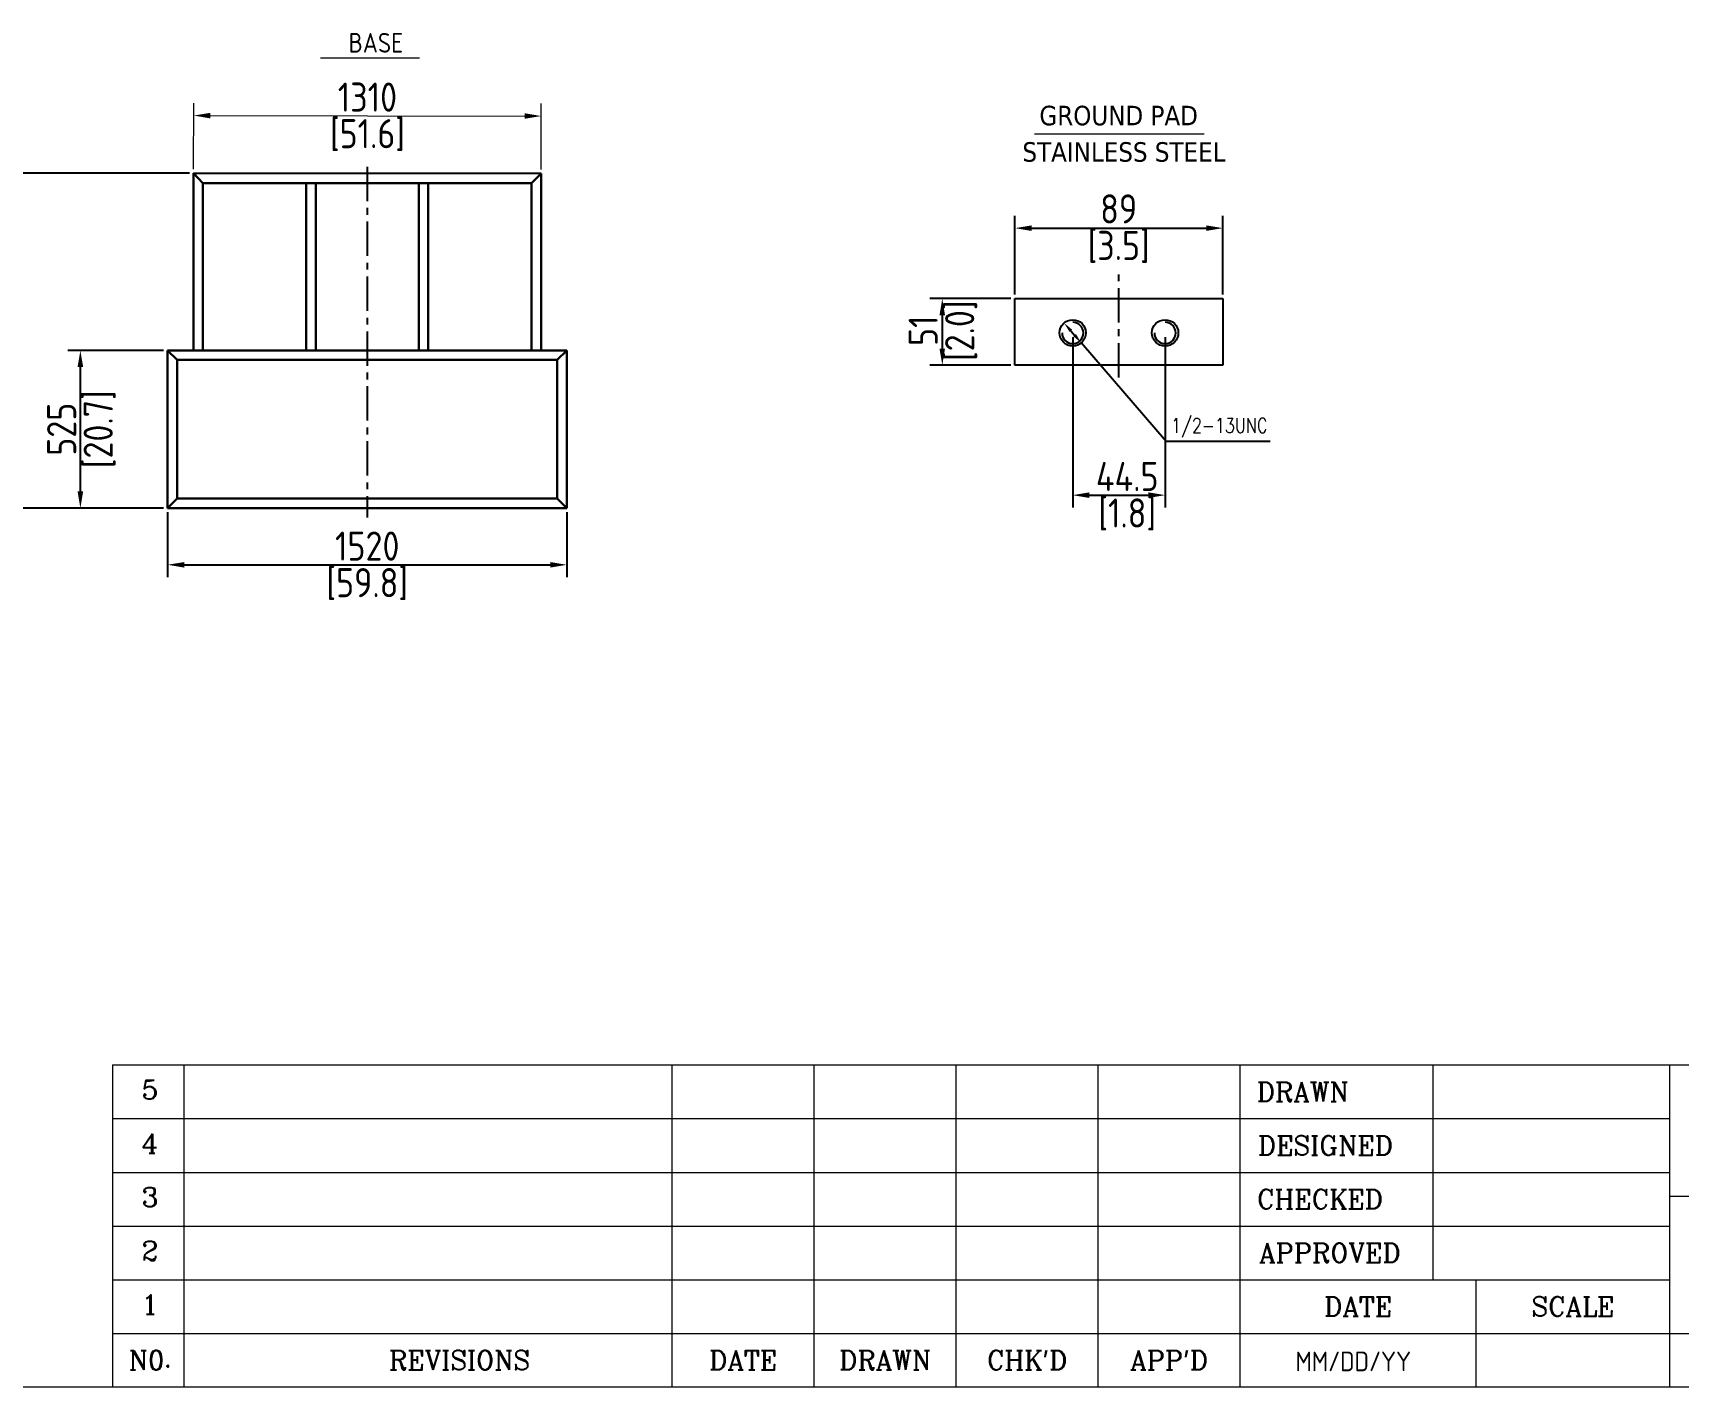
# Model space of a CAD drawing. Header units: millimetres. Extents: x 139713 to 150984, y -162976 to -156169.
# Drawn here: x 143554 to 147513, y -162976 to -159719 of the extents above; entities that cross this region are included whole.
import ezdxf
from ezdxf.enums import TextEntityAlignment as Align

# ---------------------------------------------------------------- set-up
doc = ezdxf.new("R2010")
doc.units = ezdxf.units.MM
doc.header["$LTSCALE"] = 13
doc.linetypes.add('CENTERX2', pattern=[101.6, 63.5, -12.7, 12.7, -12.7])
doc.linetypes.add('HIDDEN', pattern=[9.525, 6.35, -3.175])
doc.layers.add('1', color=4, linetype='Continuous')
doc.layers.add('粗实线', color=4, linetype='Continuous')
for name, color, linetype, lineweight in [('2细实线', 3, 'Continuous', 20), ('标注、文本', 3, 'Continuous', 25), ('铁心', 3, 'Continuous', 0)]:
    doc.layers.add(name, color=color, linetype=linetype, lineweight=lineweight)
doc.styles.add('ROMANC', font='romanc')
doc.styles.get("Standard").update_dxf_attribs({"font": 'gbenor.shx', "bigfont": 'gbcbig.shx'})
doc.styles.add('Tahoma$001', font='tahoma.ttf', dxfattribs={"height": 2.159784})
doc.dimstyles.new('1-15', dxfattribs={"dimscale": 20, "dimtxt": 3.5, "dimasz": 2, "dimexe": 1.5, "dimexo": 0.5, "dimgap": 0.5, "dimtad": 1, "dimtoh": 1, "dimdec": 1, "dimdsep": 46, "dimtxsty": 'Standard', "dimcen": 2.5, "dimclrd": 3, "dimclre": 3, "dimclrt": 3, "dimadec": 0, "dimazin": 2, "dimtfac": 1, "dimtdec": 1, "dimtmove": 0, "dimatfit": 2, "dimfxl": 1, "dimarcsym": 0})
doc.dimstyles.new('丁晓菲', dxfattribs={"dimscale": 10, "dimtxt": 3.5, "dimasz": 2.5, "dimexe": 1.5, "dimexo": 0, "dimgap": 0.5, "dimtad": 1, "dimtoh": 1, "dimtxsty": 'Standard', "dimcen": 2.5, "dimclrd": 3, "dimclre": 3, "dimclrt": 2, "dimadec": 0, "dimazin": 0, "dimtfac": 1, "dimtmove": 0, "dimatfit": 2, "dimfxl": 1.5, "dimarcsym": 0})

# ---------------------------------------------------------------- blocks, each defined once
blk = doc.blocks.new('*D505')
at = {"layer": 'Defpoints', "color": 0, "lineweight": 13, "transparency": 16777216}
for p in [(146034.1, -160416.8), (146075.6, -160464.9)]:
    blk.add_point(p, dxfattribs=at)
at = {"layer": '标注、文本', "color": 3, "lineweight": -2, "transparency": 16777216}
for p, q in [((146050.4, -160435.7), (146059.2, -160445.9)), ((146075.6, -160464.9), (146279.4, -160700.8)), ((146279.4, -160700.8), (146529.8, -160700.8))]:
    blk.add_line(p, q, dxfattribs=at)
at = {"layer": '标注、文本', "color": 3, "lineweight": 13, "transparency": 16777216}
for points in [[(146053.6, -160433), (146047.3, -160438.4), (146034.1, -160416.8)], [(146062.4, -160443.2), (146056.1, -160448.7), (146075.6, -160464.9)]]:
    blk.add_solid(points, dxfattribs=at)
at = {"layer": '标注、文本', "color": 2, "transparency": 16777216, "insert": (146407.1, -160669.2), "char_height": 35, "attachment_point": 5, "bg_fill": 3, "box_fill_scale": 1.1, "bg_fill_color": 256, "bg_fill_true_color": 13158600, "bg_fill_transparency": 0}
blk.add_mtext('{\\Fromans,gbcbig|c134;\\W0.8;1/2-13UNC}', dxfattribs=at)
blk = doc.blocks.new('*D534')
at = {"layer": 'Defpoints', "color": 0, "lineweight": 13, "transparency": 16777216}
for p in [(146416, -160188.8), (145916, -160358.3), (146416, -160358.3)]:
    blk.add_point(p, dxfattribs=at)
at = {"layer": '标注、文本', "color": 3, "lineweight": -2, "transparency": 16777216}
for p, q in [((145916, -160348.3), (145916, -160158.8)), ((146416, -160348.3), (146416, -160158.8)), ((145956, -160188.8), (146376, -160188.8))]:
    blk.add_line(p, q, dxfattribs=at)
at = {"layer": '标注、文本', "color": 3, "lineweight": 13, "transparency": 16777216}
for points in [[(145956, -160182.1), (145956, -160195.4), (145916, -160188.8)], [(146376, -160182.1), (146376, -160195.4), (146416, -160188.8)]]:
    blk.add_solid(points, dxfattribs=at)
blk = doc.blocks.new('*D535')
at = {"layer": 'Defpoints', "color": 0, "lineweight": 13, "transparency": 16777216}
for p in [(145916, -160358.3), (145741.2, -160518.3), (145916, -160518.3)]:
    blk.add_point(p, dxfattribs=at)
at = {"layer": '标注、文本', "color": 3, "lineweight": -2, "transparency": 16777216}
for p, q in [((145906, -160358.3), (145711.2, -160358.3)), ((145741.2, -160398.3), (145741.2, -160478.3)), ((145906, -160518.3), (145711.2, -160518.3))]:
    blk.add_line(p, q, dxfattribs=at)
at = {"layer": '标注、文本', "color": 3, "lineweight": 13, "transparency": 16777216}
for points in [[(145734.5, -160398.3), (145747.8, -160398.3), (145741.2, -160358.3)], [(145734.5, -160478.3), (145747.8, -160478.3), (145741.2, -160518.3)]]:
    blk.add_solid(points, dxfattribs=at)
blk = doc.blocks.new('*D536')
at = {"layer": 'Defpoints', "color": 0, "lineweight": 13, "transparency": 16777216}
for p in [(146054.8, -160440.8), (146277.1, -160440.8), (146277.1, -160831)]:
    blk.add_point(p, dxfattribs=at)
at = {"layer": '标注、文本', "color": 3, "lineweight": -2, "transparency": 16777216}
for p, q in [((146054.8, -160450.8), (146054.8, -160861)), ((146277.1, -160450.8), (146277.1, -160861)), ((146094.8, -160831), (146237.1, -160831))]:
    blk.add_line(p, q, dxfattribs=at)
at = {"layer": '标注、文本', "color": 3, "lineweight": 13, "transparency": 16777216}
for points in [[(146094.8, -160824.3), (146094.8, -160837.7), (146054.8, -160831)], [(146237.1, -160824.3), (146237.1, -160837.7), (146277.1, -160831)]]:
    blk.add_solid(points, dxfattribs=at)
blk = doc.blocks.new('*D537')
at = {"layer": 'Defpoints', "color": 0, "lineweight": 13, "transparency": 16777216}
for p in [(143668.4, -160482.8), (143878.3, -160482.8), (143878.3, -160862)]:
    blk.add_point(p, dxfattribs=at)
at = {"layer": '标注、文本', "color": 3, "lineweight": -2, "transparency": 16777216}
for p, q in [((143868.3, -160482.8), (143638.4, -160482.8)), ((143668.4, -160822), (143668.4, -160522.8)), ((143868.3, -160862), (143638.4, -160862))]:
    blk.add_line(p, q, dxfattribs=at)
at = {"layer": '标注、文本', "color": 3, "lineweight": 13, "transparency": 16777216}
for points in [[(143661.7, -160522.8), (143675.1, -160522.8), (143668.4, -160482.8)], [(143661.7, -160822), (143675.1, -160822), (143668.4, -160862)]]:
    blk.add_solid(points, dxfattribs=at)
blk = doc.blocks.new('*D538')
at = {"layer": 'Defpoints', "color": 0, "lineweight": 13, "transparency": 16777216}
for p in [(143435.2, -160056.6), (143940.8, -160056.6), (143878.3, -160862)]:
    blk.add_point(p, dxfattribs=at)
at = {"layer": '标注、文本', "color": 3, "lineweight": -2, "transparency": 16777216}
for p, q in [((143930.8, -160056.6), (143405.2, -160056.6)), ((143435.2, -160822), (143435.2, -160096.6)), ((143868.3, -160862), (143405.2, -160862))]:
    blk.add_line(p, q, dxfattribs=at)
at = {"layer": '标注、文本', "color": 3, "lineweight": 13, "transparency": 16777216}
for points in [[(143428.6, -160096.6), (143441.9, -160096.6), (143435.2, -160056.6)], [(143428.6, -160822), (143441.9, -160822), (143435.2, -160862)]]:
    blk.add_solid(points, dxfattribs=at)
blk = doc.blocks.new('*D539')
at = {"layer": 'Defpoints', "color": 0, "lineweight": 13, "transparency": 16777216}
for p in [(143878.3, -160862), (144838.3, -160862), (144838.3, -160998.5)]:
    blk.add_point(p, dxfattribs=at)
at = {"layer": '标注、文本', "color": 3, "lineweight": -2, "transparency": 16777216}
for p, q in [((143878.3, -160872), (143878.3, -161028.5)), ((144838.3, -160872), (144838.3, -161028.5)), ((143918.3, -160998.5), (144798.3, -160998.5))]:
    blk.add_line(p, q, dxfattribs=at)
at = {"layer": '标注、文本', "color": 3, "lineweight": 13, "transparency": 16777216}
for points in [[(143918.3, -160991.9), (143918.3, -161005.2), (143878.3, -160998.5)], [(144798.3, -160991.9), (144798.3, -161005.2), (144838.3, -160998.5)]]:
    blk.add_solid(points, dxfattribs=at)

msp = doc.modelspace()

# ---------------------------------------------------------------- linework, layer by layer
at = {"layer": '1', "color": 1, "linetype": 'CENTERX2', "lineweight": -3, "ltscale": 0.1}
for p, q in [((144358.308, -160040.932), (144358.308, -160884.633)), ((146165.953, -160547.66), (146165.953, -160298.896))]:
    msp.add_line(p, q, dxfattribs=at)
at = {"layer": '1'}
for p, q in [((145915.953, -160518.331), (145915.953, -160358.331)), ((145915.953, -160358.331), (146415.953, -160358.331)), ((146415.953, -160358.331), (146415.953, -160518.331)), ((146415.953, -160518.331), (145915.953, -160518.331))]:
    msp.add_line(p, q, dxfattribs=at)
for centre in [(146054.828, -160440.831), (146277.078, -160440.831)]:
    msp.add_circle(centre, 31.75, dxfattribs=at)
at = {"layer": '2细实线'}
for p, q in [((143745.334, -162201.587), (146457.225, -162201.587)), ((143745.334, -162201.587), (143745.334, -162976.348)), ((143918.364, -162976.348), (143918.364, -162201.587)), ((145091.615, -162976.348), (145091.615, -162201.587)), ((145433.026, -162976.348), (145433.026, -162201.587)), ((145774.437, -162976.348), (145774.437, -162201.587)), ((146115.848, -162976.348), (146115.848, -162201.587)), ((146457.225, -162201.587), (149556.268, -162201.587)), ((146457.225, -162976.348), (146457.225, -162201.587)), ((146922.081, -162718.094), (146922.081, -162201.587)), ((147490.239, -162201.587), (147490.239, -162976.348)), ((143745.334, -162330.714), (146457.225, -162330.714)), ((146457.225, -162330.714), (147490.239, -162330.714)), ((143745.334, -162459.84), (146457.225, -162459.84)), ((146457.225, -162459.84), (147490.239, -162459.84)), ((147490.239, -162517.116), (149556.268, -162517.116)), ((143745.334, -162588.967), (146457.225, -162588.967)), ((146457.225, -162588.967), (147490.239, -162588.967)), ((146457.225, -162847.221), (146457.225, -162588.967)), ((143745.334, -162718.094), (146457.225, -162718.094)), ((146457.225, -162718.094), (147490.239, -162718.094)), ((147025.383, -162976.348), (147025.383, -162718.094)), ((143745.334, -162847.221), (146457.225, -162847.221)), ((146457.225, -162847.221), (149556.268, -162847.221)), ((147025.383, -162847.221), (147490.239, -162847.221))]:
    msp.add_line(p, q, dxfattribs=at)
at = {"layer": '2细实线', "ltscale": 5}
msp.add_line((145774.437, -162201.587), (147662.878, -162201.587), dxfattribs=at)
at = {"layer": '2细实线', "color": 3}
msp.add_line((149556.268, -162976.348), (139713.035, -162976.348), dxfattribs=at)
at = {"layer": '标注、文本', "color": 3, "lineweight": 13}
for p, q in [((143940.831, -160046.572), (143941.051, -159888.016)), ((144776.396, -160047.727), (144776.616, -159889.171)), ((143981.009, -159918.071), (144736.574, -159919.116))]:
    msp.add_line(p, q, dxfattribs=at)
at = {"layer": '标注、文本', "color": 4, "lineweight": 30}
for p, q in [((143940.228, -160482.834), (143940.818, -160056.572)), ((143940.818, -160056.572), (144776.382, -160057.727)), ((143940.818, -160056.572), (143963.264, -160080.601)), ((143963.264, -160482.383), (143963.264, -160080.601)), ((143963.264, -160080.601), (144753.342, -160080.601)), ((144211.53, -160080.601), (144211.53, -160482.503)), ((144234.57, -160080.601), (144234.57, -160482.503)), ((144482.046, -160080.601), (144482.046, -160482.503)), ((144505.086, -160080.601), (144505.086, -160482.503)), ((144753.342, -160080.601), (144776.382, -160057.727)), ((144753.342, -160080.601), (144753.342, -160482.503)), ((144776.382, -160057.727), (144776.382, -160482.503)), ((143878.303, -160482.834), (144838.303, -160482.834)), ((143901.343, -160505.845), (143878.303, -160482.834)), ((144815.263, -160505.874), (144838.303, -160482.834)), ((143901.343, -160505.874), (143901.343, -160838.994)), ((143901.343, -160505.874), (144815.263, -160505.874)), ((143878.313, -160862.034), (143901.343, -160838.994)), ((144815.263, -160838.994), (144838.303, -160862.034))]:
    msp.add_line(p, q, dxfattribs=at)
at = {"layer": '标注、文本', "color": 3, "lineweight": 13}
for points in [[(143981.018, -159911.404), (143981, -159924.738), (143941.009, -159918.016)], [(144736.583, -159912.449), (144736.565, -159925.782), (144776.574, -159919.171)]]:
    msp.add_solid(points, dxfattribs=at)
at = {"layer": '粗实线', "lineweight": 30}
for p, q in [((143878.303, -160482.834), (143878.303, -160862.034)), ((144838.303, -160482.834), (144838.303, -160862.034)), ((144815.263, -160505.874), (144815.263, -160838.994)), ((143901.343, -160838.994), (144815.263, -160838.994)), ((143878.313, -160862.034), (144838.303, -160862.034))]:
    msp.add_line(p, q, dxfattribs=at)
at = {"layer": '铁心'}
for p, q in [((144483.786, -159780.211), (144246.287, -159780.211)), ((145963.18, -159961.751), (146370.799, -159961.751))]:
    msp.add_line(p, q, dxfattribs=at)

# ---------------------------------------------------------------- texts
at = {"layer": '2细实线', "style": 'ROMANC'}
for s, height, p in [('5', 46.486, (143835.664, -162260.97)), ('DRAWN', 46.4857, (146608.052, -162266.15)), ('4', 46.486, (143835.664, -162390.096)), ('DESIGNED', 46.4857, (146662.532, -162395.277)), ('3', 46.486, (143835.664, -162519.223)), ('CHECKED', 46.4857, (146649.365, -162524.404)), ('2', 46.486, (143835.664, -162648.35)), ('APPROVED', 46.4857, (146673.101, -162653.531)), ('1', 46.486, (143835.664, -162777.477)), ('DATE', 46.4857, (146741.304, -162782.658)), ('SCALE', 46.4857, (147257.811, -162782.658)), ('N0.', 46.4857, (143835.751, -162911.784)), ('REVISIONS', 46.4857, (144579.987, -162911.784)), ('DATE', 46.4857, (145262.32, -162911.784)), ('DRAWN', 46.4857, (145603.732, -162911.784)), ("CHK'D", 46.4857, (145945.143, -162911.784)), ("APP'D", 46.4857, (146286.537, -162911.784))]:
    msp.add_text(s, height=height, dxfattribs=at).set_placement(p, align=Align.MIDDLE)
at = {"layer": '2细实线', "linetype": 'HIDDEN', "ltscale": 57892}
msp.add_text('MM/DD/YY', height=47.211, dxfattribs=at).set_placement((146590.664, -162938.2))
at = {"layer": '标注、文本', "color": 3, "lineweight": 13, "char_height": 70, "attachment_point": 5}
for s, insert in [('1310', (144358.792, -159873.593)), ('[51.6]', (144358.792, -159965.052)), ('89', (146165.393, -160142.495)), ('[3.5]', (146165.393, -160233.954)), ('44.5', (146185.953, -160786.011)), ('[1.8]', (146185.953, -160877.469)), ('1520', (144358.303, -160953.543)), ('[59.8]', (144358.303, -161045.001))]:
    msp.add_mtext(s, dxfattribs=dict(at, insert=insert))
at = {"layer": '标注、文本', "color": 3, "lineweight": 13, "char_height": 70, "attachment_point": 5, "rotation": 90}
for s, insert in [('[2.0]', (145786.601, -160435.53)), ('51', (145695.143, -160435.53)), ('[20.7]', (143714.852, -160672.434)), ('525', (143623.394, -160672.434))]:
    msp.add_mtext(s, dxfattribs=dict(at, insert=insert))
at = {"layer": '铁心'}
msp.add_text('BASE', height=47.2491, dxfattribs=at).set_placement((144313.452, -159766.591))
at = {"layer": '铁心', "style": 'Tahoma$001'}
for s, p in [('GROUND PAD  ', (145974.755, -159941.399)), ('STAINLESS STEEL ', (145933.97, -160028.921))]:
    msp.add_text(s, height=46.95689, dxfattribs=at).set_placement(p)

# ---------------------------------------------------------------- dimensions: what is measured, and where the dimension line sits
at = {"layer": '标注、文本', "lineweight": 13}
for base, p1, p2, text, picture, middle in [((143435.235, -160056.572), (143878.313, -160862.034), (143940.818, -160056.572), ' ', '*D538', (143435.235, -160459.303)), ((145741.179, -160518.331), (145915.953, -160358.331), (145915.953, -160518.331), '  ', '*D535', (145696.179, -160438.331)), ((143668.394, -160482.834), (143878.313, -160862.034), (143878.303, -160482.834), ' ', '*D537', (143668.394, -160672.434))]:
    dim = msp.add_linear_dim(base=base, p1=p1, p2=p2, angle=90, text=text, dimstyle='1-15', override={"dimpost": '\\X'}, dxfattribs=at)
    dim.commit()
    dim.dimension.update_dxf_attribs({"geometry": picture, "text_midpoint": middle})
for base, p1, p2, picture, middle in [((146415.953, -160188.78), (145915.953, -160358.331), (146415.953, -160358.331), '*D534', (146165.953, -160188.78)), ((144838.303, -160998.543), (143878.303, -160862.034), (144838.303, -160862.034), '*D539', (144358.303, -160998.543))]:
    dim = msp.add_linear_dim(base=base, p1=p1, p2=p2, text=' ', dimstyle='1-15', override={"dimpost": '\\X'}, dxfattribs=at)
    dim.commit()
    dim.dimension.update_dxf_attribs({"geometry": picture, "text_midpoint": middle})

# ---------------------------------------------------------------- next in the draw order: dimensions: what is measured, and where the dimension line sits
at = {"layer": '标注、文本'}
dim = msp.add_diameter_dim_2p(p1=(146034.072, -160416.804), p2=(146075.583, -160464.857), text='{\\Fromans,gbcbig|c134;\\W0.8;1/2-13UNC}', dimstyle='丁晓菲', override={"dimtfill": 1, "dimarcsym": 1}, dxfattribs=at)
dim.commit()
dim.dimension.update_dxf_attribs({"geometry": '*D505', "text_midpoint": (146407.104, -160700.838), "dimtype": 163})

# ---------------------------------------------------------------- next in the draw order: linework, layer by layer
for centre in [(146054.828, -160440.831), (146277.078, -160440.831)]:
    msp.add_arc(centre, 25.69, 180, 90, dxfattribs=at)

# ---------------------------------------------------------------- next in the draw order: dimensions: what is measured, and where the dimension line sits
at = {"layer": '标注、文本', "lineweight": 13}
dim = msp.add_linear_dim(base=(146277.078, -160831.011), p1=(146054.828, -160440.831), p2=(146277.078, -160440.831), text=' ', dimstyle='1-15', override={"dimpost": '\\X'}, dxfattribs=at)
dim.commit()
dim.dimension.update_dxf_attribs({"geometry": '*D536', "text_midpoint": (146165.953, -160831.011)})

doc.saveas('drawing.dxf')
